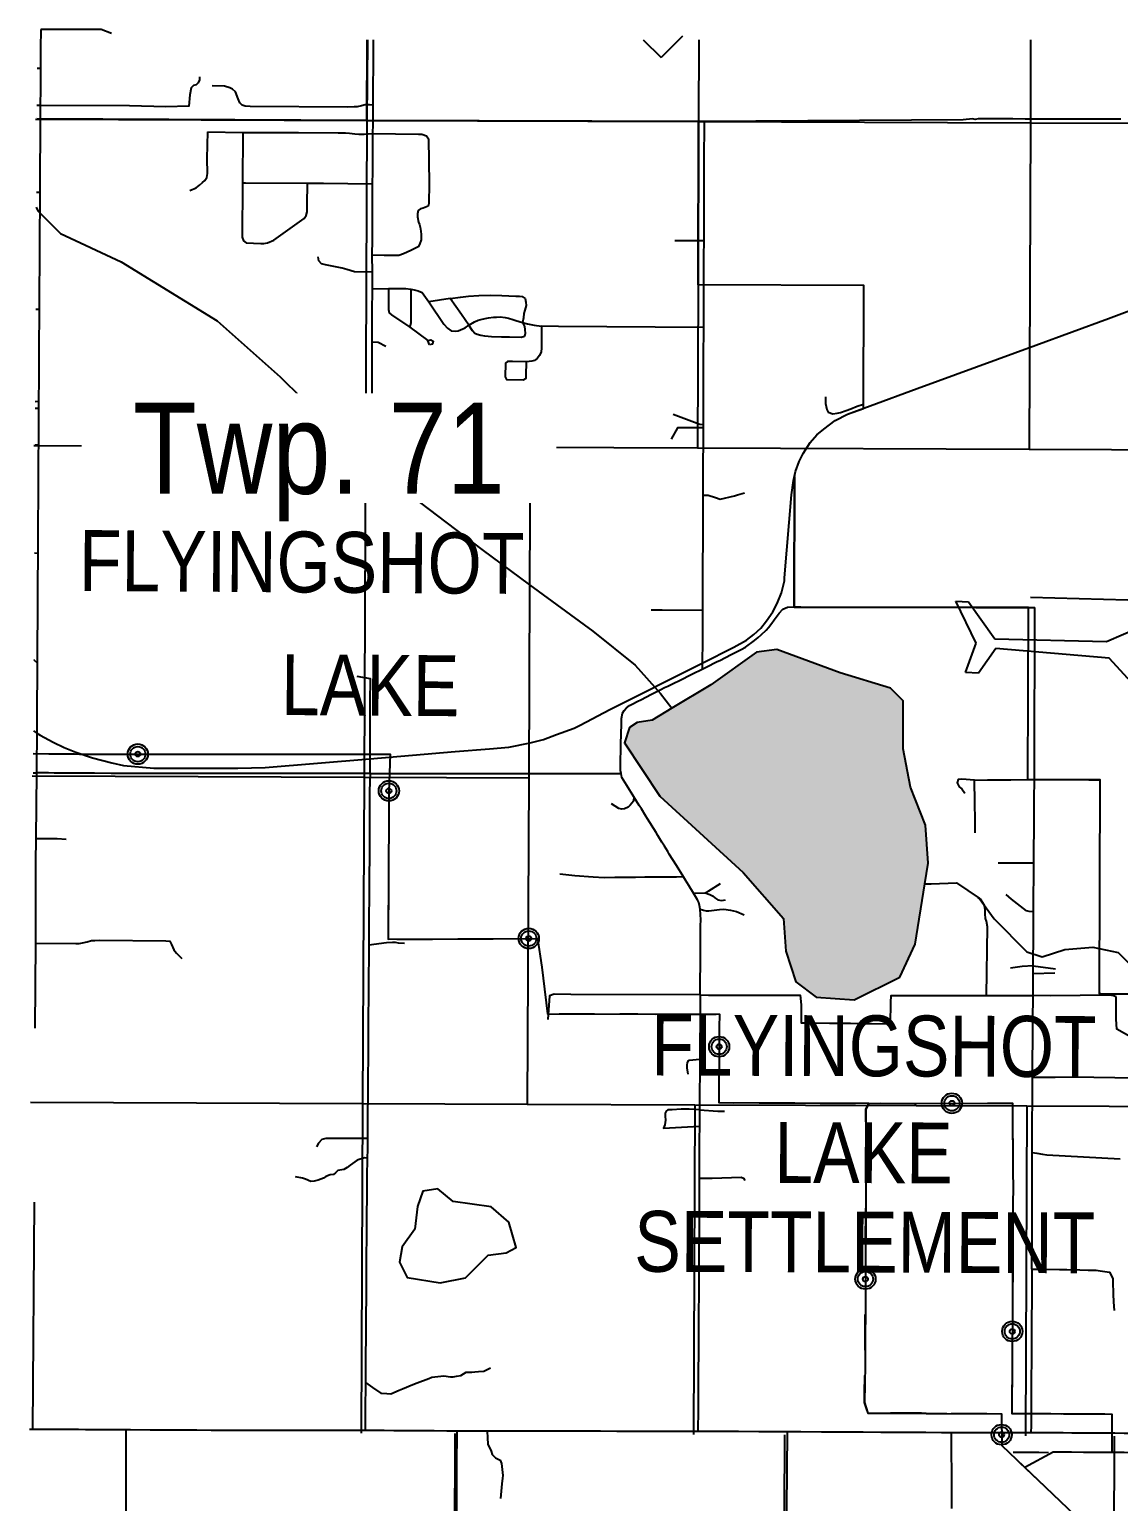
# Model space of a CAD drawing. Extents: x 408473 to 428843, y 6046006 to 6059852.
# Drawn here: x 422307.9 to 422415.1, y 6051783.1 to 6051928.1 of the extents above; entities that cross this region are included whole.
import ezdxf
from ezdxf.enums import TextEntityAlignment as Align

# ---------------------------------------------------------------- set-up
doc = ezdxf.new("R2010")
doc.units = 0
doc.header["$LTSCALE"] = 5
for name, color, linetype in [('26', 160, 'Continuous'), ('27', 7, 'Continuous'), ('32', 7, 'Continuous'), ('33', 20, 'Continuous'), ('35', 37, 'Continuous'), ('36', 37, 'Continuous'), ('39', 28, 'Continuous'), ('42', 7, 'Continuous'), ('5', 3, 'Continuous'), ('55', 3, 'Continuous'), ('7', 7, 'Continuous'), ('L-TITLEDB', 4, 'Continuous'), ('PATTERN_CLASS', 7, 'Continuous'), ('T-WATER', 160, 'Continuous'), ('T-WATER-H', 133, 'Continuous')]:
    doc.layers.add(name, color=color, linetype=linetype)
doc.layers.add('4', color=7, linetype='Continuous', true_color=0x8c8c8c)
doc.styles.add('80', font='ARIALN.TTF', dxfattribs={"height": 10})

# ---------------------------------------------------------------- blocks, each defined once
blk = doc.blocks.new('HPORT')
at = {"layer": '55', "color": 63, "linetype": 'Continuous'}
for p, q in [((-855.005, 50.25), (-955.343, 257.004)), ((-955.343, 257.004), (-893.629, 255.043)), ((-893.629, 255.043), (-762.19, 72.842)), ((115.733, 141.919), (188.439, 152.904)), ((188.439, 152.904), (283.332, 155.441)), ((283.332, 155.441), (285.655, 113.17)), ((-762.19, 72.842), (-211.797, 61.885)), ((-211.797, 61.885), (-44.799, 133.977)), ((-44.799, 133.977), (115.733, 141.919)), ((285.655, 113.17), (404.486, 110.418)), ((404.486, 110.418), (439.591, 77.669)), ((439.591, 77.669), (587.394, -0.735)), ((-907.175, -94.623), (-855.005, 50.25)), ((-756.945, 25.23), (-842.359, -97.869)), ((-197.738, -21.45), (-756.945, 25.23)), ((-106.848, -120.776), (-197.738, -21.45)), ((587.394, -0.735), (623.068, -47.085)), ((623.068, -47.085), (712.188, -79.34)), ((-842.359, -97.869), (-907.175, -94.623)), ((137.527, -179.844), (-106.848, -120.776)), ((726.333, -119.214), (695.011, -147.322)), ((712.188, -79.34), (730.227, -98.711)), ((730.227, -98.711), (726.333, -119.214)), ((597.71, -182.882), (137.527, -179.844)), ((655.293, -170.498), (597.71, -182.882)), ((695.011, -147.322), (655.293, -170.498))]:
    blk.add_line(p, q, dxfattribs=at)
at = {"layer": '55', "color": 75, "linetype": 'Continuous'}
for p, q in [((-587.793, 277.874), (188.446, 261.038)), ((188.446, 261.038), (188.357, 151.404)), ((188.446, 261.038), (962.204, 277.872)), ((137.527, -179.844), (142.281, -265.092)), ((376.365, -181.215), (422.687, -262.961)), ((98.686, -265.107), (567.391, -261.95)), ((567.391, -261.95), (616.666, -233.007))]:
    blk.add_line(p, q, dxfattribs=at)

msp = doc.modelspace()

# ---------------------------------------------------------------- hatches: boundary and pattern name
at = {"layer": 'T-WATER-H'}
h = msp.add_hatch(color=256, dxfattribs=at)
h.dxf.hatch_style = 1
h.paths.add_polyline_path([(422371.15, 6051861.21), (422369.221, 6051860.046), (422367.723, 6051859.802), (422366.973, 6051859.306), (422366.469, 6051857.81), (422369.944, 6051852.554), (422378.152, 6051845.032), (422382.129, 6051840.523), (422382.367, 6051837.277), (422383.355, 6051834.278), (422385.346, 6051832.772), (422389.088, 6051832.507), (422393.587, 6051834.735), (422395.095, 6051837.974), (422396.044, 6051843.916), (422396.37, 6051845.956), (422396.133, 6051849.702), (422394.649, 6051853.452), (422393.914, 6051857.199), (422393.93, 6051861.942), (422392.687, 6051863.195), (422387.702, 6051864.713), (422381.472, 6051866.985), (422379.475, 6051866.743), (422374.972, 6051863.517)])

# ---------------------------------------------------------------- linework, layer by layer
at = {"layer": '26', "linetype": 'Continuous', "flags": 128}
for points in [[(422396.044, 6051843.916), (422396.37, 6051845.956), (422396.133, 6051849.702), (422394.649, 6051853.452), (422393.914, 6051857.199), (422393.93, 6051861.942), (422392.687, 6051863.195), (422387.702, 6051864.713), (422381.472, 6051866.985), (422379.475, 6051866.743), (422374.972, 6051863.517), (422371.15, 6051861.21)], [(422371.15, 6051861.21), (422369.221, 6051860.046), (422367.723, 6051859.802)], [(422367.723, 6051859.802), (422366.973, 6051859.306), (422366.469, 6051857.81), (422369.944, 6051852.554), (422378.152, 6051845.032), (422382.129, 6051840.523), (422382.367, 6051837.277), (422383.355, 6051834.278), (422385.346, 6051832.772), (422389.088, 6051832.507), (422393.587, 6051834.735), (422395.095, 6051837.974), (422396.044, 6051843.916)]]:
    msp.add_lwpolyline(points, dxfattribs=at)
at = {"layer": '27', "linetype": 'Continuous', "flags": 128}
msp.add_lwpolyline([(422345.849, 6051809.904), (422344.593, 6051808.165), (422344.335, 6051806.669), (422345.076, 6051805.167), (422348.316, 6051804.648), (422350.814, 6051805.131), (422353.071, 6051807.363), (422354.818, 6051807.602), (422355.819, 6051808.095), (422355.083, 6051810.595), (422353.345, 6051812.103), (422349.606, 6051812.626), (422348.115, 6051813.883), (422346.617, 6051813.643), (422346.11, 6051812.148), (422345.849, 6051809.904)], dxfattribs=at)
at = {"layer": '32', "linetype": 'Continuous', "flags": 128}
for points in [[(422374.316, 6051918.983), (422341.124, 6051919.098), (422308.606, 6051919.247)], [(422399.834, 6051919.15), (422374.316, 6051918.983)]]:
    msp.add_lwpolyline(points, dxfattribs=at)
at = {"layer": '33', "linetype": 'Continuous', "flags": 128}
for points in [[(422401.314, 6051919.239), (422401.011, 6051919.178), (422400.74, 6051919.24), (422399.834, 6051919.15)], [(422406.764, 6051919.232), (422405.94, 6051919.233), (422404.736, 6051919.235), (422403.892, 6051919.236), (422402.738, 6051919.237), (422401.845, 6051919.238), (422401.314, 6051919.239)], [(422415.365, 6051919.213), (422414.727, 6051919.214), (422414.137, 6051919.216), (422412.729, 6051919.219), (422412.087, 6051919.22), (422410.73, 6051919.223), (422410.038, 6051919.225), (422408.732, 6051919.228), (422407.988, 6051919.23), (422407.033, 6051919.232)]]:
    msp.add_lwpolyline(points, dxfattribs=at)
at = {"layer": '35', "linetype": 'Continuous', "flags": 128}
for points in [[(422308.995, 6051928.052), (422308.983, 6051926.214), (422308.982, 6051925.915), (422308.971, 6051924.232)], [(422341.725, 6051927.043), (422341.725, 6051926.962), (422341.721, 6051925.891), (422341.718, 6051924.964), (422341.715, 6051923.943), (422341.711, 6051922.966), (422341.708, 6051921.996), (422341.705, 6051920.968), (422341.704, 6051920.606)], [(422308.971, 6051924.232), (422308.97, 6051923.972), (422308.959, 6051922.218), (422308.949, 6051920.575)], [(422324.627, 6051923.385), (422324.623, 6051923.089), (422324.513, 6051922.801), (422324.308, 6051922.605), (422324.029, 6051922.518), (422323.824, 6051922.291), (422323.683, 6051921.598), (422323.582, 6051920.503), (422321.322, 6051920.422), (422317.745, 6051920.526), (422308.949, 6051920.575)], [(422308.949, 6051920.575), (422308.614, 6051920.575)], [(422308.949, 6051920.575), (422308.947, 6051920.22), (422308.943, 6051919.626)], [(422341.704, 6051920.606), (422341.7, 6051919.496)], [(422308.939, 6051918.813), (422308.936, 6051918.221), (422308.925, 6051916.223), (422308.92, 6051915.472), (422308.914, 6051914.259), (422308.903, 6051912.316), (422308.901, 6051912.01)], [(422308.943, 6051919.626), (422308.939, 6051918.813)], [(422341.687, 6051918.722), (422341.682, 6051917.815)], [(422341.7, 6051919.496), (422341.687, 6051918.722)], [(422374.315, 6051918.673), (422374.313, 6051918.194), (422374.311, 6051917.716), (422374.307, 6051916.247), (422374.305, 6051915.718), (422374.303, 6051915.161), (422374.298, 6051913.72), (422374.294, 6051912.352), (422374.292, 6051911.722), (422374.288, 6051910.405), (422374.285, 6051909.724), (422374.281, 6051908.458), (422374.279, 6051907.726), (422374.278, 6051907.303), (422374.277, 6051907.228)], [(422374.316, 6051918.983), (422374.315, 6051918.673)], [(422325.437, 6051917.98), (422328.897, 6051917.907)], [(422328.897, 6051917.907), (422328.874, 6051912.912)], [(422328.897, 6051917.907), (422334.379, 6051917.897), (422338.271, 6051917.88), (422338.615, 6051917.884), (422339.004, 6051917.87), (422339.387, 6051917.835), (422339.915, 6051917.782), (422340.334, 6051917.756), (422340.84, 6051917.742), (422341.224, 6051917.759), (422341.682, 6051917.815)], [(422341.682, 6051917.815), (422341.652, 6051914.059), (422341.648, 6051912.829)], [(422328.874, 6051912.912), (422328.838, 6051907.607), (422328.951, 6051907.232), (422329.239, 6051907.035), (422330.683, 6051906.964), (422330.98, 6051906.977), (422331.32, 6051907.024), (422331.935, 6051907.316), (422334.926, 6051909.451), (422335.136, 6051909.73), (422335.219, 6051910.087), (422335.246, 6051910.82), (422335.253, 6051912.884)], [(422335.253, 6051912.884), (422329.154, 6051912.925), (422328.874, 6051912.912)], [(422341.648, 6051912.829), (422336.827, 6051912.873), (422335.253, 6051912.884)], [(422341.648, 6051912.829), (422341.628, 6051907.367), (422341.609, 6051905.818)], [(422308.901, 6051912.01), (422308.892, 6051910.373), (422308.882, 6051908.43), (422308.871, 6051906.487), (422308.86, 6051904.544), (422308.859, 6051904.234), (422308.853, 6051903.281), (422308.852, 6051903.016), (422308.847, 6051902.236), (422308.838, 6051900.48)], [(422374.277, 6051907.228), (422374.272, 6051905.728), (422374.269, 6051904.563), (422374.266, 6051903.73), (422374.262, 6051902.616), (422374.259, 6051901.731), (422374.256, 6051900.669), (422374.253, 6051899.733), (422374.249, 6051898.706)], [(422341.609, 6051905.818), (422341.62, 6051904.165)], [(422341.62, 6051904.165), (422341.631, 6051902.524)], [(422341.631, 6051902.524), (422341.585, 6051900.212), (422341.602, 6051899.074), (422341.595, 6051897.289)], [(422341.631, 6051902.524), (422343.237, 6051902.54)], [(422343.237, 6051902.54), (422344.515, 6051902.552), (422344.951, 6051902.53), (422345.44, 6051902.474)], [(422343.237, 6051902.54), (422343.239, 6051900.472), (422343.299, 6051900.162), (422343.548, 6051899.944), (422345.34, 6051898.723)], [(422345.44, 6051902.474), (422345.432, 6051899.15), (422345.34, 6051898.723)], [(422345.44, 6051902.474), (422345.78, 6051902.424), (422346.164, 6051902.328), (422346.547, 6051902.153), (422347.219, 6051901.215)], [(422349.301, 6051901.556), (422347.219, 6051901.215)], [(422349.301, 6051901.556), (422350.344, 6051901.704), (422351.125, 6051901.773), (422352.142, 6051901.841), (422353.319, 6051901.871), (422354.397, 6051901.856), (422355.784, 6051901.794), (422356.129, 6051901.78), (422356.417, 6051901.75), (422356.683, 6051901.566), (422356.774, 6051901.204), (422356.787, 6051900.877), (422356.664, 6051900.41), (422356.572, 6051900.07), (422356.519, 6051899.66), (422356.445, 6051899.196)], [(422351.15, 6051898.918), (422350.416, 6051899.972), (422349.301, 6051901.556)], [(422308.838, 6051900.48), (422308.828, 6051898.714), (422308.825, 6051898.239), (422308.817, 6051896.771), (422308.814, 6051896.241), (422308.807, 6051894.828), (422308.803, 6051894.243), (422308.796, 6051892.885), (422308.792, 6051892.245), (422308.788, 6051891.41)], [(422347.219, 6051901.215), (422348.691, 6051899.031), (422349.052, 6051898.621), (422349.397, 6051898.385), (422349.802, 6051898.35), (422350.112, 6051898.38), (422350.788, 6051898.672), (422351.15, 6051898.918)], [(422345.34, 6051898.723), (422347.103, 6051897.439)], [(422351.15, 6051898.918), (422351.714, 6051899.246), (422352.076, 6051899.412), (422352.334, 6051899.499), (422352.744, 6051899.603), (422353.089, 6051899.668), (422353.582, 6051899.724), (422353.874, 6051899.724), (422354.24, 6051899.737), (422354.72, 6051899.693), (422355.06, 6051899.614), (422355.483, 6051899.504), (422355.78, 6051899.408), (422356.445, 6051899.196)], [(422356.445, 6051899.196), (422356.649, 6051898.796), (422356.675, 6051898.521), (422356.683, 6051898.111), (422356.639, 6051897.81), (422356.308, 6051897.706), (422355.165, 6051897.737), (422354.358, 6051897.756), (422353.394, 6051897.796), (422352.739, 6051897.836), (422352.338, 6051897.906), (422351.976, 6051898.029), (422351.732, 6051898.121), (422351.523, 6051898.382), (422351.15, 6051898.918)], [(422356.445, 6051899.196), (422356.923, 6051899.062), (422357.594, 6051898.939), (422358.292, 6051898.825)], [(422358.292, 6051898.825), (422358.295, 6051897.748), (422358.294, 6051896.674), (422358.263, 6051896.317), (422358.106, 6051895.933), (422357.896, 6051895.641), (422357.617, 6051895.462), (422357.346, 6051895.384), (422356.831, 6051895.33)], [(422374.249, 6051898.706), (422359.976, 6051898.799), (422358.292, 6051898.825)], [(422374.249, 6051898.706), (422374.246, 6051897.735), (422374.243, 6051896.696), (422374.24, 6051895.737), (422374.237, 6051894.827), (422374.233, 6051893.739), (422374.23, 6051892.879), (422374.227, 6051891.741), (422374.224, 6051890.932), (422374.22, 6051889.743), (422374.218, 6051889.109)], [(422341.595, 6051897.289), (422341.59, 6051896.077), (422341.599, 6051892.164), (422341.51, 6051886.85), (422341.986, 6051886.536), (422342.592, 6051886.356), (422343.399, 6051886.08), (422344.027, 6051885.844), (422344.306, 6051885.813), (422344.816, 6051885.87), (422345.235, 6051885.983)], [(422347.103, 6051897.439), (422347.398, 6051897.495), (422347.633, 6051897.355), (422347.567, 6051897.071), (422347.284, 6051896.989)], [(422347.284, 6051896.989), (422347.103, 6051897.439)], [(422356.831, 6051895.33), (422355.453, 6051895.351), (422354.969, 6051895.347), (422354.763, 6051895.195), (422354.714, 6051893.834), (422354.858, 6051893.598), (422356.511, 6051893.557)], [(422356.511, 6051893.557), (422356.782, 6051893.705), (422356.808, 6051893.976), (422356.831, 6051895.33)], [(422308.788, 6051891.41), (422308.784, 6051890.73)], [(422308.784, 6051890.73), (422308.781, 6051890.246), (422308.775, 6051888.999), (422308.77, 6051888.248), (422308.764, 6051887.132)], [(422374.217, 6051888.822), (422374.214, 6051887.745), (422374.211, 6051886.961), (422374.207, 6051885.747), (422374.205, 6051885.09), (422374.201, 6051883.749), (422374.199, 6051883.143), (422374.196, 6051882.181)], [(422374.218, 6051889.109), (422374.217, 6051888.822)], [(422308.764, 6051887.132), (422308.759, 6051886.25), (422308.753, 6051885.113), (422308.748, 6051884.252), (422308.742, 6051883.17), (422308.737, 6051882.254), (422308.732, 6051881.226), (422308.726, 6051880.255), (422308.721, 6051879.283), (422308.715, 6051878.257), (422308.71, 6051877.34), (422308.705, 6051876.459)], [(422374.196, 6051882.181), (422374.194, 6051881.75), (422374.192, 6051881.196), (422374.188, 6051879.752), (422374.186, 6051879.248), (422374.181, 6051877.754), (422374.18, 6051877.301), (422374.175, 6051875.756), (422374.173, 6051875.354), (422374.168, 6051873.758), (422374.167, 6051873.407), (422374.162, 6051871.76), (422374.161, 6051871.459), (422374.159, 6051870.846)], [(422308.705, 6051876.459), (422308.7, 6051875.397), (422308.693, 6051874.261), (422308.689, 6051873.454), (422308.682, 6051872.263), (422308.678, 6051871.511), (422308.675, 6051870.998), (422308.671, 6051870.264), (422308.667, 6051869.568), (422308.66, 6051868.266), (422308.657, 6051867.625), (422308.649, 6051866.268), (422308.646, 6051865.681)], [(422374.14, 6051865.068), (422374.518, 6051865.258), (422375.6, 6051865.799), (422375.86, 6051865.929), (422376.982, 6051866.49), (422377.958, 6051867.007), (422378.401, 6051867.241), (422379.285, 6051867.88), (422379.628, 6051868.19), (422379.923, 6051868.456), (422380.419, 6051868.904), (422380.644, 6051869.172), (422380.983, 6051869.576), (422381.233, 6051869.923), (422381.506, 6051870.302), (422381.699, 6051870.57), (422382.069, 6051870.978), (422382.543, 6051871.168), (422383.241, 6051871.204), (422383.856, 6051871.191), (422384.682, 6051871.175), (422385.557, 6051871.157), (422385.855, 6051871.157), (422386.958, 6051871.158), (422388.788, 6051871.159), (422389.851, 6051871.16), (422390.831, 6051871.16), (422391.848, 6051871.161), (422392.874, 6051871.162), (422393.846, 6051871.162), (422394.917, 6051871.163), (422395.457, 6051871.163)], [(422374.159, 6051870.846), (422374.155, 6051869.762), (422374.149, 6051867.764), (422374.142, 6051865.766), (422374.14, 6051865.068)], [(422395.457, 6051871.163), (422395.844, 6051871.162), (422396.967, 6051871.158), (422397.842, 6051871.155), (422399.019, 6051871.152), (422399.841, 6051871.149), (422401.07, 6051871.145), (422401.839, 6051871.142), (422403.122, 6051871.138), (422403.837, 6051871.135), (422404.335, 6051871.134), (422405.65, 6051871.129), (422406.895, 6051871.125)], [(422406.842, 6051854.198), (422406.843, 6051854.525), (422406.847, 6051855.859), (422406.85, 6051856.523), (422406.854, 6051857.806), (422406.856, 6051858.521), (422406.86, 6051859.754), (422406.862, 6051860.519), (422406.866, 6051861.702), (422406.868, 6051862.517), (422406.872, 6051863.649), (422406.874, 6051864.515), (422406.876, 6051864.916), (422406.878, 6051865.597), (422406.881, 6051866.513), (422406.884, 6051867.544), (422406.887, 6051868.511), (422406.89, 6051869.492), (422406.893, 6051870.509), (422406.895, 6051871.125)], [(422308.646, 6051865.681), (422308.638, 6051864.27), (422308.635, 6051863.738), (422308.627, 6051862.272), (422308.625, 6051861.795), (422308.616, 6051860.273), (422308.614, 6051859.852), (422308.608, 6051858.763), (422308.605, 6051858.275), (422308.603, 6051857.909), (422308.594, 6051856.277), (422308.592, 6051855.966), (422308.586, 6051854.849)], [(422366.151, 6051854.786), (422366.098, 6051855.08), (422366.092, 6051855.592), (422366.133, 6051857.591), (422366.158, 6051858.775), (422366.174, 6051859.556), (422366.187, 6051860.196), (422366.295, 6051860.717), (422366.449, 6051860.98), (422366.682, 6051861.245), (422366.957, 6051861.471), (422367.232, 6051861.612), (422367.805, 6051861.905), (422368.081, 6051862.046), (422369.136, 6051862.586), (422370.056, 6051863.056), (422370.429, 6051863.247), (422370.746, 6051863.374), (422371.409, 6051863.705), (422371.833, 6051863.917), (422373.176, 6051864.587), (422374.14, 6051865.068)], [(422308.246, 6051854.851), (422308.307, 6051854.851), (422308.586, 6051854.849)], [(422308.586, 6051854.849), (422308.522, 6051848.385)], [(422341.443, 6051854.779), (422341.078, 6051854.78), (422340.276, 6051854.78), (422338.459, 6051854.78), (422336.414, 6051854.78), (422334.369, 6051854.781), (422332.324, 6051854.781), (422330.593, 6051854.781), (422330.286, 6051854.781), (422328.368, 6051854.782), (422326.29, 6051854.785), (422324.292, 6051854.788), (422322.294, 6051854.791), (422320.296, 6051854.794), (422318.298, 6051854.797), (422317.994, 6051854.798), (422316.3, 6051854.8), (422315.946, 6051854.801), (422314.302, 6051854.803), (422313.898, 6051854.804), (422312.799, 6051854.806), (422312.304, 6051854.811), (422311.841, 6051854.815), (422310.305, 6051854.831), (422309.774, 6051854.837), (422308.586, 6051854.849)], [(422341.443, 6051854.779), (422341.376, 6051853.03), (422341.373, 6051851.996), (422341.371, 6051851.032), (422341.368, 6051850.048), (422341.365, 6051849.034), (422341.363, 6051848.309), (422341.36, 6051847.36), (422341.359, 6051847.035), (422341.357, 6051846.256), (422341.348, 6051845.037), (422341.343, 6051844.211), (422341.335, 6051843.039), (422341.329, 6051842.271), (422341.321, 6051841.041), (422341.316, 6051840.33), (422341.307, 6051839.042), (422341.303, 6051838.389), (422341.3, 6051837.925)], [(422341.443, 6051854.779), (422342.274, 6051854.78), (422342.548, 6051854.78), (422344.272, 6051854.78), (422344.592, 6051854.78), (422346.27, 6051854.781), (422346.636, 6051854.781), (422348.268, 6051854.781), (422348.681, 6051854.781), (422350.265, 6051854.782), (422350.725, 6051854.782), (422352.263, 6051854.782), (422352.769, 6051854.783), (422354.261, 6051854.783), (422354.813, 6051854.783), (422356.259, 6051854.783), (422356.857, 6051854.784), (422358.257, 6051854.784), (422358.901, 6051854.784), (422360.255, 6051854.785), (422360.945, 6051854.785), (422362.253, 6051854.785), (422362.989, 6051854.785), (422364.251, 6051854.786), (422366.151, 6051854.786)], [(422367.406, 6051852.49), (422366.715, 6051853.608), (422366.22, 6051854.408), (422366.151, 6051854.786)], [(422400.956, 6051854.144), (422402.227, 6051854.155), (422402.494, 6051854.158), (422404.224, 6051854.174), (422404.519, 6051854.177), (422406.222, 6051854.192), (422406.544, 6051854.195), (422406.842, 6051854.198)], [(422401.015, 6051848.936), (422401.006, 6051849.72), (422400.998, 6051850.395), (422400.983, 6051851.694), (422400.975, 6051852.393), (422400.961, 6051853.669), (422400.956, 6051854.144)], [(422406.791, 6051845.946), (422406.794, 6051846.532), (422406.804, 6051848.087), (422406.807, 6051848.53), (422406.816, 6051850.029), (422406.819, 6051850.528), (422406.828, 6051851.97), (422406.832, 6051852.526), (422406.841, 6051853.912), (422406.842, 6051854.198)], [(422406.842, 6051854.198), (422408.22, 6051854.191), (422408.595, 6051854.189), (422410.218, 6051854.181), (422410.651, 6051854.179), (422412.216, 6051854.171), (422412.706, 6051854.168), (422413.323, 6051854.165)], [(422372.285, 6051844.601), (422371.588, 6051845.728), (422370.893, 6051846.851), (422370.733, 6051847.11), (422370.408, 6051847.636), (422370.158, 6051848.039), (422369.754, 6051848.693), (422369.589, 6051848.96), (422368.744, 6051850.327), (422368.592, 6051850.572), (422368.138, 6051851.307), (422367.933, 6051851.638), (422367.406, 6051852.49)], [(422308.522, 6051848.385), (422308.496, 6051846.056), (422308.482, 6051838.095)], [(422406.761, 6051841.163), (422406.768, 6051842.262), (422406.769, 6051842.535), (422406.771, 6051842.825), (422406.782, 6051844.534), (422406.791, 6051845.946)], [(422373.265, 6051843.017), (422372.806, 6051843.758), (422372.483, 6051844.281), (422372.285, 6051844.601)], [(422373.938, 6051841.43), (422373.865, 6051841.784), (422373.807, 6051842.067), (422373.681, 6051842.344), (422373.265, 6051843.017)], [(422402.138, 6051832.931), (422402.209, 6051839.672), (422402.112, 6051840.253), (422402.013, 6051840.514), (422401.991, 6051840.951), (422402.01, 6051841.372), (422401.937, 6051841.784), (422401.521, 6051842.417), (422401.262, 6051842.579)], [(422373.935, 6051832.986), (422373.94, 6051833.794), (422373.945, 6051834.552), (422373.953, 6051835.792), (422373.957, 6051836.494), (422373.965, 6051837.79), (422373.969, 6051838.435), (422373.978, 6051839.789), (422373.981, 6051840.377), (422373.938, 6051841.43)], [(422406.727, 6051835.837), (422406.731, 6051836.437), (422406.743, 6051838.378), (422406.755, 6051840.32), (422406.761, 6051841.163)], [(422341.3, 6051837.925), (422341.294, 6051837.044), (422341.29, 6051836.449), (422341.28, 6051835.046), (422341.277, 6051834.508), (422341.267, 6051833.048), (422341.263, 6051832.567), (422341.253, 6051831.049), (422341.25, 6051830.627), (422341.239, 6051829.051), (422341.237, 6051828.686), (422341.226, 6051827.053), (422341.224, 6051826.745), (422341.212, 6051825.055), (422341.198, 6051823.056), (422341.186, 6051821.237), (422341.184, 6051820.923), (422341.17, 6051818.834)], [(422406.709, 6051832.938), (422406.719, 6051834.542), (422406.723, 6051835.097)], [(422406.723, 6051835.097), (422406.727, 6051835.837)], [(422373.935, 6051832.986), (422373.933, 6051832.61), (422373.928, 6051831.796), (422373.921, 6051830.668), (422373.915, 6051829.797), (422373.909, 6051828.727), (422373.903, 6051827.799), (422373.896, 6051826.785), (422373.895, 6051826.632)], [(422373.935, 6051832.986), (422374.739, 6051832.968), (422375.603, 6051832.968), (422376.737, 6051832.967), (422377.648, 6051832.967), (422378.735, 6051832.967), (422379.694, 6051832.967), (422380.733, 6051832.966), (422381.739, 6051832.966), (422382.731, 6051832.966), (422383.436, 6051832.966), (422383.776, 6051832.973), (422383.863, 6051832.022), (422383.872, 6051830.929), (422383.877, 6051830.241), (422384.6, 6051830.233), (422386.669, 6051830.21), (422388.738, 6051830.186), (422390.224, 6051830.17), (422390.787, 6051830.163), (422392.662, 6051830.142), (422392.718, 6051832.225), (422392.738, 6051832.938), (422393.415, 6051832.934), (422394.72, 6051832.924), (422395.355, 6051832.92), (422398.14, 6051832.924), (422398.715, 6051832.925), (422400.181, 6051832.927), (422400.713, 6051832.928), (422402.138, 6051832.931)], [(422402.138, 6051832.931), (422402.711, 6051832.932), (422404.263, 6051832.934), (422404.709, 6051832.935), (422406.709, 6051832.938)], [(422406.661, 6051824.875), (422406.671, 6051826.549), (422406.683, 6051828.548), (422406.695, 6051830.546), (422406.697, 6051830.862), (422406.707, 6051832.544), (422406.709, 6051832.938)], [(422406.661, 6051824.875), (422408.595, 6051824.889), (422408.889, 6051824.891), (422410.624, 6051824.904), (422410.886, 6051824.906), (422412.693, 6051824.881), (422414.774, 6051824.846), (422416.854, 6051824.812), (422417.564, 6051824.8), (422418.881, 6051824.778), (422419.73, 6051824.764), (422420.083, 6051824.858), (422420.248, 6051825.307), (422420.23, 6051826.092), (422420.156, 6051826.558), (422419.809, 6051826.849), (422418.82, 6051827.459), (422417.247, 6051828.343), (422416.796, 6051828.597), (422416.486, 6051828.772), (422414.969, 6051829.624), (422414.888, 6051830.597), (422414.896, 6051832.808)], [(422414.896, 6051832.808), (422414.636, 6051832.9), (422414.292, 6051832.961), (422408.381, 6051832.892), (422406.709, 6051832.938)], [(422373.895, 6051826.632), (422373.89, 6051825.801), (422373.884, 6051824.843), (422373.878, 6051823.803), (422373.872, 6051822.901), (422373.865, 6051821.804), (422373.865, 6051821.661)], [(422406.619, 6051817.463), (422406.619, 6051817.837), (422406.623, 6051818.557), (422406.626, 6051818.957), (422406.635, 6051820.555), (422406.637, 6051820.9), (422406.645, 6051822.173), (422406.647, 6051822.553), (422406.649, 6051822.842), (422406.659, 6051824.551), (422406.661, 6051824.875)], [(422373.865, 6051821.661), (422373.86, 6051820.959), (422373.854, 6051820.045)], [(422373.854, 6051820.045), (422373.853, 6051819.806), (422373.848, 6051819.018), (422373.841, 6051817.961), (422373.841, 6051817.641), (422373.841, 6051817.071), (422373.841, 6051815.81), (422373.842, 6051815.117), (422373.842, 6051814.932)], [(422341.17, 6051818.834), (422341.165, 6051818.096), (422341.161, 6051817.777), (422341.148, 6051816.917)], [(422406.596, 6051805.987), (422406.599, 6051806.568), (422406.603, 6051807.259), (422406.61, 6051808.566), (422406.613, 6051809.202), (422406.621, 6051810.565), (422406.628, 6051812.006), (422406.631, 6051812.563), (422406.639, 6051813.862), (422406.635, 6051814.561), (422406.632, 6051815.044), (422406.624, 6051816.559), (422406.622, 6051817.008), (422406.619, 6051817.463)], [(422341.148, 6051816.917), (422341.121, 6051815.063), (422341.106, 6051814.082), (422341.1, 6051813.19), (422341.086, 6051811.25), (422341.083, 6051810.87), (422341.07, 6051809.068), (422341.058, 6051807.37), (422341.056, 6051807.069), (422341.044, 6051805.43), (422341.042, 6051805.071), (422341.031, 6051803.489), (422341.028, 6051803.073), (422341.017, 6051801.549), (422341.013, 6051801.075), (422341.003, 6051799.609), (422340.999, 6051799.076), (422340.989, 6051797.669), (422340.985, 6051797.078), (422340.975, 6051795.729), (422340.971, 6051795.08), (422340.969, 6051794.818)], [(422373.842, 6051814.932), (422373.842, 6051813.971), (422373.838, 6051813.167), (422373.831, 6051811.814), (422373.823, 6051810.381), (422373.82, 6051809.816), (422373.811, 6051808.325), (422373.809, 6051807.817), (422373.806, 6051807.338), (422373.8, 6051806.286), (422373.798, 6051805.819), (422373.795, 6051805.394), (422373.787, 6051803.821), (422373.785, 6051803.451), (422373.776, 6051801.823), (422373.774, 6051801.508), (422373.765, 6051799.825), (422373.764, 6051799.565), (422373.754, 6051797.826), (422373.743, 6051795.828), (422373.732, 6051793.83), (422373.721, 6051791.832), (422373.713, 6051790.391), (422373.711, 6051789.997)], [(422308.358, 6051812.585), (422308.174, 6051790.198)], [(422406.596, 6051805.987), (422406.592, 6051805.316), (422406.588, 6051804.57), (422406.581, 6051803.373), (422406.577, 6051802.572), (422406.571, 6051801.43), (422406.566, 6051800.574), (422406.56, 6051799.486), (422406.555, 6051798.575), (422406.55, 6051797.543), (422406.544, 6051796.577), (422406.539, 6051795.6), (422406.533, 6051794.579), (422406.528, 6051793.657), (422406.523, 6051792.581), (422406.519, 6051791.93), (422406.513, 6051790.848), (422406.512, 6051790.583), (422406.508, 6051789.867)], [(422340.969, 6051794.818), (422340.962, 6051793.789), (422340.957, 6051793.081), (422340.948, 6051791.848), (422340.942, 6051791.083), (422340.935, 6051790.087)], [(422308.174, 6051790.198), (422307.885, 6051790.199)], [(422317.381, 6051790.148), (422316.363, 6051790.154), (422315.819, 6051790.157), (422315.247, 6051790.16), (422314.599, 6051790.164), (422314.134, 6051790.166), (422313.775, 6051790.168), (422313.392, 6051790.171), (422312.731, 6051790.174), (422312.033, 6051790.178), (422311.635, 6051790.18), (422310.524, 6051790.187), (422309.848, 6051790.19), (422309.508, 6051790.192), (422309.157, 6051790.193), (422308.174, 6051790.198)], [(422317.381, 6051790.148), (422317.378, 6051789.017), (422317.377, 6051788.547), (422317.373, 6051787.023), (422317.372, 6051786.549), (422317.369, 6051785.074), (422317.367, 6051784.551), (422317.364, 6051783.126), (422317.362, 6051782.553), (422317.359, 6051781.177), (422317.357, 6051780.555), (422317.354, 6051779.228), (422317.352, 6051778.557), (422317.349, 6051777.28), (422317.348, 6051776.559), (422317.344, 6051775.331), (422317.343, 6051774.561), (422317.341, 6051774.07)], [(422340.935, 6051790.087), (422339.755, 6051790.086), (422338.705, 6051790.085), (422337.757, 6051790.084), (422336.662, 6051790.082), (422335.759, 6051790.081), (422334.62, 6051790.08), (422333.761, 6051790.079), (422332.578, 6051790.078), (422331.764, 6051790.077), (422330.856, 6051790.076), (422330.533, 6051790.078), (422329.765, 6051790.082), (422328.477, 6051790.089), (422327.767, 6051790.093), (422326.421, 6051790.1), (422325.769, 6051790.103), (422324.365, 6051790.111), (422323.771, 6051790.114), (422322.309, 6051790.122), (422321.773, 6051790.125), (422320.253, 6051790.133), (422319.775, 6051790.135), (422317.844, 6051790.146), (422317.381, 6051790.148)], [(422349.958, 6051790.033), (422348.976, 6051790.039), (422347.748, 6051790.046), (422346.918, 6051790.051), (422345.75, 6051790.058), (422344.861, 6051790.064), (422343.751, 6051790.07), (422342.803, 6051790.076), (422341.753, 6051790.082), (422340.935, 6051790.087)], [(422352.955, 6051790.029), (422351.744, 6051790.031), (422351.028, 6051790.032), (422349.958, 6051790.033)], [(422373.711, 6051789.997), (422371.724, 6051790), (422369.726, 6051790.003), (422369.46, 6051790.003), (422367.728, 6051790.006), (422367.412, 6051790.006), (422365.73, 6051790.009), (422364.129, 6051790.011), (422363.316, 6051790.013), (422361.734, 6051790.015), (422361.268, 6051790.016), (422359.736, 6051790.018), (422359.22, 6051790.019), (422357.738, 6051790.021), (422357.172, 6051790.022), (422355.74, 6051790.024), (422355.124, 6051790.025), (422353.742, 6051790.028), (422352.955, 6051790.029)], [(422352.955, 6051790.029), (422352.998, 6051789.361), (422353.037, 6051788.745), (422353.36, 6051788.042), (422353.445, 6051787.723), (422353.776, 6051787.406), (422354.225, 6051787.16), (422354.372, 6051786.837), (422354.489, 6051785.669), (422354.461, 6051785.398), (422354.405, 6051784.852), (422354.254, 6051783.38)], [(422382.494, 6051789.958), (422381.772, 6051789.961), (422379.718, 6051789.97), (422377.719, 6051789.979), (422375.721, 6051789.988), (422373.711, 6051789.997)], [(422382.494, 6051789.958), (422382.435, 6051782.385), (422382.438, 6051774.335), (422382.284, 6051773.686), (422382.062, 6051773.405), (422381.737, 6051773.26), (422380.953, 6051773.21), (422379.093, 6051773.203), (422378.744, 6051773.194), (422378.462, 6051773.169), (422378.198, 6051773.118), (422377.908, 6051773.024), (422377.549, 6051772.888), (422377.191, 6051772.684), (422374.109, 6051770.028)], [(422398.684, 6051789.868), (422398.223, 6051789.871), (422397.701, 6051789.874), (422396.167, 6051789.882), (422395.702, 6051789.885), (422394.11, 6051789.894), (422393.704, 6051789.896), (422392.054, 6051789.905), (422391.706, 6051789.907), (422389.997, 6051789.916), (422389.708, 6051789.918), (422387.941, 6051789.928), (422385.884, 6051789.939), (422383.828, 6051789.95), (422382.494, 6051789.958)], [(422406.508, 6051789.867), (422405.693, 6051789.868), (422404.361, 6051789.868), (422403.695, 6051789.868), (422402.316, 6051789.868), (422401.697, 6051789.868), (422400.271, 6051789.868), (422399.699, 6051789.868), (422398.684, 6051789.868)], [(422398.714, 6051782.413), (422398.709, 6051783.546), (422398.706, 6051784.411), (422398.701, 6051785.507), (422398.698, 6051786.408), (422398.693, 6051787.468), (422398.69, 6051788.406), (422398.684, 6051789.868)], [(422424.016, 6051789.755), (422423.677, 6051789.758), (422422.872, 6051789.763), (422421.678, 6051789.771), (422420.813, 6051789.776), (422418.612, 6051789.791), (422417.682, 6051789.797), (422416.696, 6051789.803), (422415.684, 6051789.81), (422414.771, 6051789.815), (422413.685, 6051789.823), (422412.579, 6051789.83), (422411.687, 6051789.835), (422410.52, 6051789.843), (422409.689, 6051789.848), (422408.462, 6051789.856), (422407.925, 6051789.86), (422406.508, 6051789.867)]]:
    msp.add_lwpolyline(points, dxfattribs=at)
at = {"layer": '36', "linetype": 'Continuous', "flags": 128}
for points in [[(422315.961, 6051927.663), (422314.931, 6051928.041), (422309.584, 6051928.042), (422308.995, 6051928.052)], [(422308.634, 6051924.232), (422308.699, 6051924.232), (422308.971, 6051924.232)], [(422341.704, 6051920.606), (422341.372, 6051920.615), (422340.945, 6051920.625), (422340.595, 6051920.52), (422340.155, 6051920.438), (422339.875, 6051920.416), (422339.225, 6051920.408), (422329.628, 6051920.47), (422329.14, 6051920.497), (422328.817, 6051920.607), (422328.616, 6051920.82), (422328.434, 6051921.209), (422328.186, 6051921.898), (422327.894, 6051922.165), (422327.623, 6051922.292), (422327.091, 6051922.454), (422325.887, 6051922.499)], [(422323.677, 6051912.198), (422324.288, 6051912.463), (422324.62, 6051912.703), (422324.934, 6051912.982), (422325.165, 6051913.178), (422325.366, 6051913.457), (422325.402, 6051913.862), (422325.395, 6051915.332), (422325.437, 6051917.98)], [(422341.682, 6051917.815), (422346.193, 6051917.74), (422346.537, 6051917.736), (422346.995, 6051917.565), (422347.174, 6051917.29), (422347.235, 6051912.879), (422347.202, 6051910.929), (422347.141, 6051910.663), (422346.652, 6051910.463), (422346.399, 6051910.389), (422346.168, 6051910.215), (422346.106, 6051909.901), (422346.106, 6051909.604), (422346.179, 6051909.076), (422346.293, 6051908.832), (422346.375, 6051908.588), (422346.436, 6051908.182), (422346.466, 6051907.863), (422346.452, 6051907.331), (422346.304, 6051906.864), (422346.177, 6051906.633), (422345.448, 6051906.298), (422345.077, 6051906.137), (422344.723, 6051905.941), (422344.261, 6051905.802), (422342.83, 6051905.795), (422341.609, 6051905.818)], [(422308.901, 6051912.01), (422308.566, 6051912.01)], [(422374.277, 6051907.228), (422371.891, 6051907.238), (422371.425, 6051907.24)], [(422341.62, 6051904.165), (422339.892, 6051904.171), (422339.151, 6051904.425), (422338.667, 6051904.561), (422337.053, 6051904.877), (422336.656, 6051904.977), (422336.382, 6051905.253), (422336.317, 6051905.671)], [(422308.838, 6051900.48), (422308.501, 6051900.476)], [(422341.595, 6051897.289), (422342.227, 6051897.258), (422342.981, 6051896.852)], [(422308.788, 6051891.41), (422308.45, 6051891.376)], [(422386.261, 6051891.891), (422386.276, 6051891.233), (422386.39, 6051890.637), (422386.535, 6051890.38), (422386.979, 6051890.191), (422387.416, 6051890.27), (422387.734, 6051890.328), (422388.309, 6051890.541), (422388.768, 6051890.71), (422389.399, 6051890.944), (422390.006, 6051891.169)], [(422308.784, 6051890.73), (422308.447, 6051890.743)], [(422374.218, 6051889.109), (422373.895, 6051889.136), (422371.279, 6051890.142)], [(422374.217, 6051888.822), (422371.696, 6051888.833), (422371.066, 6051887.699)], [(422308.764, 6051887.132), (422308.427, 6051887.127)], [(422374.196, 6051882.181), (422374.731, 6051882.193), (422375.451, 6051881.947), (422375.91, 6051881.79), (422377.307, 6051882.127), (422377.61, 6051882.213), (422378.301, 6051882.407)], [(422308.705, 6051876.459), (422308.367, 6051876.489)], [(422374.159, 6051870.846), (422370.187, 6051870.868), (422369.102, 6051870.866)], [(422308.646, 6051865.681), (422308.338, 6051865.949), (422308.308, 6051865.957)], [(422341.443, 6051854.779), (422341.423, 6051861.807), (422341.455, 6051864.094), (422340.161, 6051864.346)], [(422400.956, 6051854.144), (422399.712, 6051854.236), (422399.325, 6051854.205), (422399.23, 6051853.853), (422399.429, 6051853.473), (422399.714, 6051853.278), (422399.988, 6051852.839)], [(422367.406, 6051852.49), (422367.364, 6051852.053), (422367.036, 6051851.659), (422366.843, 6051851.465), (422366.49, 6051851.306), (422366.229, 6051851.264), (422365.935, 6051851.323), (422365.213, 6051851.802)], [(422308.522, 6051848.385), (422310.606, 6051848.378), (422311.489, 6051848.327)], [(422363.39, 6051844.574), (422361.584, 6051844.725), (422360.117, 6051844.884)], [(422406.791, 6051845.946), (422403.268, 6051845.962)], [(422372.285, 6051844.601), (422371.612, 6051844.594), (422370.478, 6051844.583), (422369.589, 6051844.574), (422368.48, 6051844.562), (422367.566, 6051844.553), (422366.483, 6051844.542), (422365.543, 6051844.532), (422364.485, 6051844.521), (422363.39, 6051844.574)], [(422374.431, 6051843.03), (422374.777, 6051843.218), (422375.92, 6051843.94)], [(422373.265, 6051843.017), (422374.431, 6051843.03)], [(422374.431, 6051843.03), (422374.868, 6051842.878), (422375.162, 6051842.744), (422375.38, 6051842.542), (422375.683, 6051842.34), (422376.061, 6051842.281), (422376.422, 6051842.348)], [(422406.761, 6051841.163), (422406.315, 6051841.208), (422406.064, 6051841.269), (422404.6, 6051842.405), (422404.049, 6051842.871)], [(422373.938, 6051841.43), (422374.257, 6051841.32), (422374.509, 6051841.27), (422374.795, 6051841.261), (422375.828, 6051841.387), (422376.248, 6051841.42), (422376.912, 6051841.336), (422377.5, 6051841.193), (422378.265, 6051840.856)], [(422308.482, 6051838.095), (422308.419, 6051829.705)], [(422308.482, 6051838.095), (422312.45, 6051838.047), (422312.77, 6051838.055), (422313.098, 6051838.106), (422313.577, 6051838.224), (422313.98, 6051838.325), (422314.308, 6051838.35), (422314.787, 6051838.367), (422321.302, 6051838.32), (422321.697, 6051838.261), (422321.866, 6051837.958), (422322.101, 6051837.42), (422322.379, 6051837.084), (422322.572, 6051836.908), (422322.892, 6051836.555)], [(422341.3, 6051837.925), (422343.032, 6051838.128), (422343.62, 6051838.187), (422343.889, 6051838.179), (422344.2, 6051838.12), (422344.805, 6051838.07)], [(422406.727, 6051835.837), (422405.643, 6051835.794), (422404.498, 6051835.617)], [(422406.723, 6051835.097), (422408.842, 6051835.142)], [(422406.727, 6051835.837), (422408.911, 6051835.553)], [(422373.935, 6051832.986), (422361.181, 6051833.026), (422359.543, 6051833.052), (422359.097, 6051832.901), (422358.945, 6051830.548)], [(422373.895, 6051826.632), (422372.851, 6051826.539), (422372.714, 6051826.464), (422372.655, 6051826.311), (422372.606, 6051826.091), (422372.614, 6051825.819), (422372.728, 6051825.174)], [(422373.865, 6051821.661), (422372.851, 6051821.722), (422372.073, 6051821.742), (422371.189, 6051821.678), (422370.751, 6051821.663), (422370.595, 6051821.545), (422370.487, 6051821.325), (422370.486, 6051821.028), (422370.504, 6051820.663), (422370.444, 6051820.188), (422370.307, 6051819.875), (422373.854, 6051820.045)], [(422373.865, 6051821.661), (422375.669, 6051821.55), (422376.32, 6051821.522)], [(422341.17, 6051818.834), (422337.866, 6051818.841), (422337.067, 6051818.849), (422336.689, 6051818.748), (422336.344, 6051818.395), (422336.143, 6051818.033)], [(422406.619, 6051817.463), (422407.089, 6051817.401), (422407.652, 6051817.313), (422408.063, 6051817.243), (422415.282, 6051816.841)], [(422341.148, 6051816.917), (422340.862, 6051816.95), (422340.148, 6051816.706), (422339.913, 6051816.563), (422339.467, 6051816.21), (422339.173, 6051815.983), (422338.854, 6051815.806), (422338.249, 6051815.68), (422338.022, 6051815.478), (422337.812, 6051815.31), (422337.484, 6051815.251), (422337.08, 6051815.099), (422336.845, 6051814.948), (422336.315, 6051814.737), (422335.929, 6051814.628), (422335.601, 6051814.619), (422335.063, 6051814.829), (422334.76, 6051814.922), (422334.088, 6051815.073)], [(422373.842, 6051814.932), (422375.118, 6051814.954), (422377.966, 6051815.036), (422378.199, 6051814.942), (422378.334, 6051814.695)], [(422406.596, 6051805.987), (422407.323, 6051805.975), (422407.958, 6051805.964), (422409.321, 6051805.941), (422410.04, 6051805.929), (422411.32, 6051805.907), (422412.122, 6051805.893), (422412.922, 6051805.88), (422413.32, 6051805.819), (422414.231, 6051805.679), (422414.552, 6051805.072), (422414.565, 6051804.752), (422414.616, 6051803.51), (422414.647, 6051802.756), (422414.682, 6051801.909)], [(422340.969, 6051794.818), (422341.657, 6051794.31), (422342.501, 6051793.782), (422343.071, 6051793.727), (422343.463, 6051793.689), (422344.279, 6051794.072), (422344.616, 6051794.204), (422345.646, 6051794.609), (422346.064, 6051794.774), (422347.205, 6051795.222), (422347.494, 6051795.335), (422348.7, 6051795.478), (422349.354, 6051795.378), (422349.624, 6051795.384), (422349.935, 6051795.429), (422350.368, 6051795.516), (422350.898, 6051795.835), (422351.436, 6051795.848), (422351.749, 6051795.87), (422352.113, 6051795.895), (422352.643, 6051795.933), (422353.288, 6051796.255)], [(422349.958, 6051790.033), (422349.956, 6051789.291), (422349.95, 6051787.293), (422349.945, 6051785.295), (422349.939, 6051783.297), (422349.934, 6051781.793), (422349.933, 6051781.311), (422349.927, 6051779.363), (422349.922, 6051777.415), (422349.916, 6051775.467), (422349.911, 6051773.745)]]:
    msp.add_lwpolyline(points, dxfattribs=at)
at = {"layer": '39', "linetype": 'Continuous', "flags": 128}
msp.add_lwpolyline([(422308.269, 6051858.981), (422308.605, 6051858.766), (422308.944, 6051858.552), (422310.214, 6051857.859), (422311.299, 6051857.346), (422312.453, 6051856.891), (422314.083, 6051856.315), (422315.985, 6051855.823), (422317.15, 6051855.58), (422320.141, 6051855.312), (422327.195, 6051855.296), (422328.399, 6051855.325), (422331.081, 6051855.381), (422341.393, 6051856.243), (422349.82, 6051856.944), (422353.202, 6051857.202), (422355.078, 6051857.389), (422357.188, 6051857.795), (422358.501, 6051858.146), (422359.795, 6051858.616), (422361.517, 6051859.253), (422362.13, 6051859.547), (422365.051, 6051861.104), (422374.143, 6051865.664), (422377.248, 6051867.213), (422378.485, 6051867.92), (422379.215, 6051868.46), (422379.908, 6051869.11), (422380.454, 6051869.82), (422381.08, 6051870.717), (422381.52, 6051871.521), (422381.932, 6051872.571), (422382.228, 6051873.757), (422382.249, 6051874.054), (422382.931, 6051882.235), (422383.121, 6051883.634), (422383.329, 6051884.515), (422383.672, 6051885.506), (422384.074, 6051886.293), (422384.758, 6051887.384), (422385.411, 6051888.12), (422386.093, 6051888.694), (422387.223, 6051889.538), (422388.43, 6051890.16), (422390.686, 6051890.974), (422395.305, 6051892.696), (422406.994, 6051896.969), (422414.131, 6051899.573), (422422.124, 6051902.589)], dxfattribs=at)
at = {"layer": '4', "linetype": 'Continuous', "flags": 128}
for points in [[(422341.16, 6051927.043), (422341.124, 6051919.098)], [(422373.816, 6051927.043), (422373.783, 6051918.98)], [(422406.472, 6051927.043), (422406.443, 6051918.862)], [(422308.465, 6051919.215), (422341.124, 6051919.098)], [(422341.124, 6051919.098), (422340.979, 6051886.963)], [(422341.124, 6051919.098), (422373.783, 6051918.98)], [(422373.783, 6051918.98), (422373.718, 6051902.912)], [(422373.783, 6051918.98), (422390.12, 6051918.921)], [(422390.12, 6051918.921), (422406.443, 6051918.862)], [(422406.443, 6051918.862), (422406.385, 6051902.794)], [(422406.443, 6051918.862), (422439.102, 6051918.745)], [(422373.718, 6051902.912), (422373.653, 6051886.845)], [(422406.385, 6051902.794), (422406.327, 6051886.727)], [(422308.305, 6051887.081), (422340.979, 6051886.963)], [(422340.979, 6051886.963), (422340.832, 6051854.427)], [(422340.979, 6051886.963), (422357.198, 6051886.904)], [(422357.198, 6051886.904), (422373.653, 6051886.845)], [(422373.653, 6051886.845), (422406.327, 6051886.727)], [(422406.327, 6051886.727), (422422.546, 6051886.669)], [(422308.143, 6051854.544), (422340.832, 6051854.427)], [(422340.832, 6051854.427), (422340.687, 6051822.292)], [(422340.832, 6051854.427), (422357.051, 6051854.368)], [(422307.983, 6051822.409), (422340.687, 6051822.292)], [(422340.687, 6051822.292), (422340.54, 6051789.829)], [(422340.687, 6051822.292), (422356.906, 6051822.233)], [(422356.906, 6051822.233), (422373.391, 6051822.174)], [(422373.391, 6051822.174), (422373.259, 6051789.703)], [(422373.391, 6051822.174), (422406.095, 6051822.056)], [(422406.095, 6051822.056), (422405.978, 6051789.577)], [(422406.095, 6051822.056), (422422.314, 6051821.998)], [(422349.771, 6051789.794), (422349.673, 6051757.637)], [(422382.227, 6051789.669), (422382.183, 6051774.413)], [(422414.683, 6051789.544), (422414.596, 6051757.394)]]:
    msp.add_lwpolyline(points, dxfattribs=at)
at = {"layer": '42', "linetype": 'Continuous', "flags": 128}
for points in [[(422311.564, 6051856.716), (422311.861, 6051856.713), (422312.323, 6051856.708), (422312.81, 6051856.703), (422313.901, 6051856.701), (422314.305, 6051856.701), (422315.06, 6051856.7)], [(422322.051, 6051856.689), (422322.297, 6051856.689), (422325.546, 6051856.684)], [(422328.043, 6051856.68), (422328.369, 6051856.679), (422330.286, 6051856.679), (422330.593, 6051856.679), (422331.538, 6051856.679)], [(422334.035, 6051856.678), (422334.369, 6051856.678), (422335.783, 6051856.678)], [(422335.783, 6051856.678), (422336.414, 6051856.678), (422337.531, 6051856.678)], [(422340.027, 6051856.677), (422343.413, 6051856.677), (422343.409, 6051856.567)], [(422343.264, 6051849.579), (422343.262, 6051849.028), (422343.26, 6051848.304), (422343.257, 6051847.354), (422343.257, 6051847.03), (422343.254, 6051846.247), (422343.253, 6051846.083)], [(422343.236, 6051843.587), (422343.212, 6051840.091)], [(422344.068, 6051838.466), (422345.815, 6051838.476)], [(422345.815, 6051838.476), (422347.563, 6051838.486)], [(422350.06, 6051838.501), (422353.555, 6051838.521)], [(422358.304, 6051835.934), (422358.339, 6051835.707), (422358.724, 6051832.464)], [(422360.04, 6051831.132), (422363.536, 6051831.121)], [(422366.033, 6051831.113), (422367.78, 6051831.108)], [(422367.78, 6051831.108), (422369.528, 6051831.102)], [(422372.025, 6051831.094), (422375.521, 6051831.083)], [(422375.779, 6051824.392), (422375.767, 6051822.376), (422377.246, 6051822.37)], [(422379.743, 6051822.36), (422383.238, 6051822.345)], [(422385.735, 6051822.335), (422387.483, 6051822.328)], [(422387.483, 6051822.328), (422389.231, 6051822.321)], [(422390.241, 6051820.485), (422390.241, 6051821.703), (422390.464, 6051822.184)], [(422390.464, 6051822.184), (422390.525, 6051822.315)], [(422391.727, 6051822.311), (422395.031, 6051822.297), (422395.223, 6051822.298)], [(422402.214, 6051822.329), (422404.695, 6051822.339), (422404.701, 6051821.325)], [(422404.714, 6051818.828), (422404.733, 6051815.333)], [(422390.241, 6051814.492), (422390.241, 6051817.988)], [(422404.735, 6051812.836), (422404.734, 6051812.573), (422404.731, 6051812.017), (422404.726, 6051811.088)], [(422390.222, 6051808.5), (422390.239, 6051811.996)], [(422404.726, 6051811.088), (422404.723, 6051810.575), (422404.716, 6051809.341)], [(422404.703, 6051806.844), (422404.684, 6051803.348)], [(422390.173, 6051798.014), (422390.189, 6051801.509)], [(422390.128, 6051793.769), (422390.152, 6051795.517)], [(422404.646, 6051796.358), (422404.627, 6051792.862)], [(422390.364, 6051792.06), (422390.115, 6051792.852), (422390.128, 6051793.769)], [(422396.174, 6051791.78), (422395.713, 6051791.782), (422394.121, 6051791.791), (422393.715, 6051791.793), (422392.678, 6051791.799)], [(422402.166, 6051791.747), (422398.67, 6051791.766)], [(422406.03, 6051791.768), (422407.936, 6051791.757), (422408.474, 6051791.754), (422409.526, 6051791.747)], [(422412.023, 6051791.731), (422412.591, 6051791.727), (422413.77, 6051791.72)], [(422413.77, 6051791.72), (422414.454, 6051791.715), (422414.459, 6051790.651)], [(422414.471, 6051788.154), (422414.472, 6051787.92)], [(422408.241, 6051787.907), (422407.265, 6051787.913), (422406.373, 6051787.919), (422405.206, 6051787.926), (422404.746, 6051787.929)], [(422407.92, 6051784.531), (422405.389, 6051786.943)], [(422413.543, 6051787.926), (422412.567, 6051787.932), (422411.675, 6051787.938), (422410.508, 6051787.946), (422410.048, 6051787.949)]]:
    msp.add_lwpolyline(points, dxfattribs=at)
at = {"layer": '42', "linetype": 'Continuous'}
for centre, radius in [((422318.555, 6051856.694), 0.999), ((422318.555, 6051856.694), 0.749), ((422318.555, 6051856.694), 0.25), ((422343.277, 6051853.074), 0.999), ((422343.277, 6051853.074), 0.749), ((422343.277, 6051853.074), 0.25), ((422357.051, 6051838.542), 0.999), ((422357.051, 6051838.542), 0.749), ((422357.051, 6051838.542), 0.25), ((422375.801, 6051827.887), 0.999), ((422375.801, 6051827.887), 0.749), ((422375.801, 6051827.887), 0.25), ((422398.718, 6051822.313), 0.999), ((422398.718, 6051822.313), 0.749), ((422398.718, 6051822.313), 0.25), ((422390.206, 6051805.005), 0.999), ((422390.206, 6051805.005), 0.749), ((422390.206, 6051805.005), 0.25), ((422404.665, 6051799.853), 0.999), ((422404.665, 6051799.853), 0.749), ((422404.665, 6051799.853), 0.25), ((422403.615, 6051789.681), 0.999), ((422403.615, 6051789.681), 0.749), ((422403.615, 6051789.681), 0.25)]:
    msp.add_circle(centre, radius, dxfattribs=at)
at = {"layer": '5', "linetype": 'Continuous', "flags": 128}
for points in [[(422357.198, 6051886.904), (422357.137, 6051873.368)], [(422357.137, 6051873.368), (422357.051, 6051854.368)], [(422357.051, 6051854.368), (422356.906, 6051822.233)]]:
    msp.add_lwpolyline(points, dxfattribs=at)
at = {"layer": '55', "linetype": 'Continuous', "flags": 128}
for points in [[(422372.207, 6051927.387), (422370.081, 6051925.276)], [(422368.326, 6051927.043), (422370.081, 6051925.276)]]:
    msp.add_lwpolyline(points, dxfattribs=at)
at = {"layer": '7', "linetype": 'Continuous', "flags": 128}
for points in [[(422422.354, 6051833.069), (422413.372, 6051833.096), (422413.247, 6051833.102), (422413.323, 6051854.165), (422406.21, 6051854.191), (422406.271, 6051871.128), (422383.178, 6051871.167), (422383.214, 6051884.029), (422383.329, 6051884.515), (422383.672, 6051885.506), (422384.074, 6051886.293), (422384.758, 6051887.384), (422385.411, 6051888.12), (422386.093, 6051888.694), (422387.223, 6051889.538), (422388.43, 6051890.16), (422390.004, 6051890.729), (422390.048, 6051902.853), (422373.718, 6051902.912), (422373.783, 6051918.98), (422341.124, 6051919.098), (422341.155, 6051927.043)], [(422341.124, 6051919.098), (422341.155, 6051927.043)], [(422373.783, 6051918.98), (422341.124, 6051919.098)], [(422373.718, 6051902.912), (422373.783, 6051918.98)], [(422390.048, 6051902.853), (422373.718, 6051902.912)], [(422390.004, 6051890.729), (422390.048, 6051902.853)], [(422383.214, 6051884.029), (422383.329, 6051884.515), (422383.672, 6051885.506), (422384.074, 6051886.293), (422384.758, 6051887.384), (422385.411, 6051888.12), (422386.093, 6051888.694), (422387.223, 6051889.538), (422388.43, 6051890.16), (422390.004, 6051890.729)], [(422383.214, 6051884.029), (422383.178, 6051871.167)], [(422383.178, 6051871.167), (422406.271, 6051871.128)], [(422406.21, 6051854.191), (422406.271, 6051871.128)], [(422413.323, 6051854.165), (422406.21, 6051854.191)], [(422413.247, 6051833.102), (422413.323, 6051854.165)], [(422413.372, 6051833.096), (422422.354, 6051833.069)]]:
    msp.add_lwpolyline(points, dxfattribs=at)
at = {"layer": 'L-TITLEDB', "linetype": 'Continuous', "flags": 128}
msp.add_lwpolyline([(422407.033, 6051919.232), (422406.764, 6051919.232)], dxfattribs=at)
at = {"layer": 'PATTERN_CLASS', "linetype": 'Continuous', "flags": 128}
for points in [[(422308.257, 6051856.743), (422309.794, 6051856.734), (422310.325, 6051856.729), (422311.861, 6051856.713), (422312.323, 6051856.708), (422312.81, 6051856.703), (422313.901, 6051856.701), (422314.305, 6051856.701), (422315.949, 6051856.698), (422316.303, 6051856.698), (422317.997, 6051856.695), (422318.301, 6051856.695), (422320.299, 6051856.692), (422322.297, 6051856.689), (422326.293, 6051856.682), (422328.369, 6051856.679), (422330.286, 6051856.679), (422330.593, 6051856.679), (422332.324, 6051856.679), (422334.369, 6051856.678), (422336.414, 6051856.678), (422338.459, 6051856.678), (422343.413, 6051856.677), (422343.274, 6051852.991), (422343.271, 6051851.99), (422343.268, 6051851.026), (422343.265, 6051850.042), (422343.262, 6051849.028), (422343.26, 6051848.304), (422343.257, 6051847.354), (422343.257, 6051847.03), (422343.254, 6051846.247), (422343.246, 6051845.024), (422343.24, 6051844.199), (422343.201, 6051838.461), (422357.903, 6051838.547), (422358.339, 6051835.707), (422358.882, 6051831.135), (422375.821, 6051831.083), (422375.813, 6051829.785), (422375.806, 6051828.715), (422375.8, 6051827.787), (422375.767, 6051822.376), (422390.525, 6051822.315), (422395.031, 6051822.297), (422404.695, 6051822.339), (422404.735, 6051815.034), (422404.737, 6051814.551), (422404.741, 6051813.862), (422404.734, 6051812.573), (422404.731, 6051812.017), (422404.723, 6051810.575), (422404.716, 6051809.213), (422404.712, 6051808.577), (422404.705, 6051807.27), (422404.621, 6051791.775), (422407.936, 6051791.757), (422408.474, 6051791.754), (422409.701, 6051791.746), (422410.533, 6051791.741), (422411.7, 6051791.733), (422412.591, 6051791.727), (422414.454, 6051791.715), (422414.472, 6051787.92)], [(422390.525, 6051822.315), (422390.241, 6051821.703), (422390.241, 6051812.525), (422390.166, 6051796.523), (422390.115, 6051792.852), (422390.442, 6051791.811), (422392.064, 6051791.802), (422393.715, 6051791.793), (422394.121, 6051791.791), (422395.713, 6051791.782), (422396.177, 6051791.78), (422397.711, 6051791.771), (422398.234, 6051791.768), (422403.603, 6051791.739), (422403.621, 6051788.627), (422414.413, 6051778.344)], [(422500.824, 6051787.615), (422457.557, 6051787.779), (422455.653, 6051787.791), (422455.001, 6051787.795), (422453.636, 6051787.803), (422451.638, 6051787.815), (422424.004, 6051787.858), (422423.664, 6051787.86), (422422.86, 6051787.865), (422421.666, 6051787.873), (422420.801, 6051787.879), (422418.599, 6051787.893), (422417.67, 6051787.899), (422416.684, 6051787.905), (422415.671, 6051787.912), (422414.759, 6051787.918), (422413.673, 6051787.925), (422412.567, 6051787.932), (422411.675, 6051787.938), (422410.508, 6051787.946), (422409.677, 6051787.951), (422408.684, 6051787.957), (422405.901, 6051786.455)]]:
    msp.add_lwpolyline(points, dxfattribs=at)
at = {"layer": 'T-WATER', "linetype": 'Continuous', "flags": 128}
for points in [[(422308.558, 6051910.54), (422308.698, 6051910.207), (422310.932, 6051907.948), (422316.905, 6051905.166), (422326.356, 6051899.367), (422332.564, 6051893.838), (422341.112, 6051885.458), (422352.417, 6051876.833), (422357.137, 6051873.368)], [(422357.137, 6051873.368), (422363.355, 6051868.805), (422367.545, 6051865.457), (422370.025, 6051862.675), (422371.15, 6051861.21)], [(422396.044, 6051843.916), (422396.688, 6051843.935), (422399.16, 6051844.008), (422401.398, 6051842.497), (422402.884, 6051840.491), (422406.109, 6051837.226), (422407.603, 6051836.718), (422409.852, 6051837.452), (422412.597, 6051837.685), (422415.088, 6051837.17), (422417.57, 6051834.658), (422418.301, 6051831.41), (422419.545, 6051830.903), (422422.336, 6051828.078)]]:
    msp.add_lwpolyline(points, dxfattribs=at)

# ---------------------------------------------------------------- block references
at = {"layer": '55', "linetype": 'Continuous', "xscale": 0.01997432858985726, "yscale": 0.01997432858985726, "zscale": 0.01997432858985726, "rotation": 359.7931082641408}
msp.add_blockref('HPORT', (422418.171, 6051866.545), dxfattribs=at)

# ---------------------------------------------------------------- texts
at = {"layer": '26', "linetype": 'Continuous', "style": '80'}
for s, p in [('FLYINGSHOT', (422312.742, 6051872.77)), ('LAKE', (422332.649, 6051860.546))]:
    msp.add_text(s, height=5.9923, rotation=359.60038, dxfattribs=at).set_placement(p)
at = {"layer": '5', "linetype": 'Continuous', "style": '80'}
for s, p in [('FLYINGSHOT', (422391.051, 6051830.965)), ('LAKE', (422390.031, 6051820.441)), ('SETTLEMENT', (422390.148, 6051811.64))]:
    msp.add_text(s, height=5.9923, rotation=359.7941, dxfattribs=at).set_placement(p, align=Align.TOP_CENTER)

# ---------------------------------------------------------------- next in the draw order: texts
at = {"insert": (422336.392, 6051891.313), "char_height": 8.9884, "width": 44.94394, "attachment_point": 2, "style": '80', "bg_fill": 3, "box_fill_scale": 1.1, "bg_fill_color": 256, "bg_fill_transparency": 0}
msp.add_mtext('Twp. 71', dxfattribs=at)

doc.saveas('drawing.dxf')
